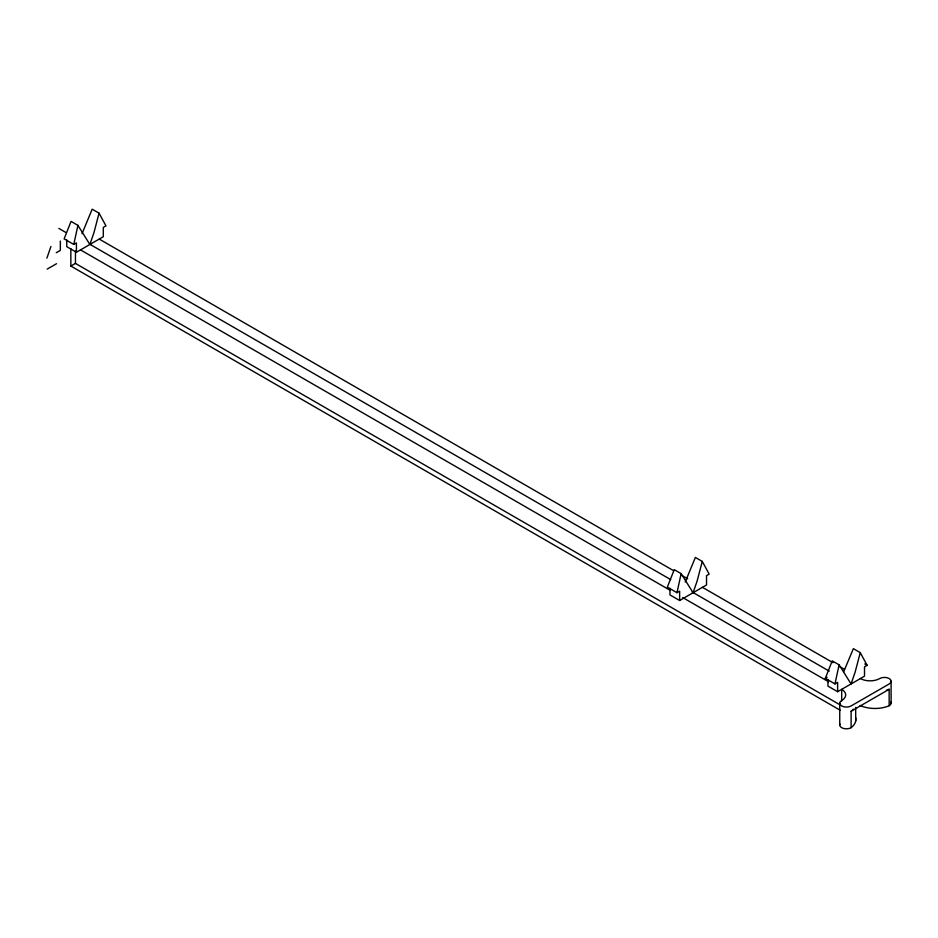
<?xml version="1.0" encoding="UTF-8"?>
<svg xmlns="http://www.w3.org/2000/svg" width="938" height="938" viewBox="0 0 938 938"><rect width="100%" height="100%" fill="white"/><g stroke="black" fill="none" stroke-linecap="round" stroke-linejoin="round"><path stroke-width="1.41" d="M73.785 244.443L77.924 225.366L71.03 221.391L64.136 238.862L73.785 244.443L76.424 242.907L76.424 252.24L66.774 246.659L66.774 239.999M676.99 592.699L681.129 573.622L674.234 569.647L667.34 587.129L676.99 592.699L679.64 591.175L679.64 600.496L669.978 594.927L669.978 588.267M834.972 683.908L839.111 664.843L832.217 660.856L825.323 678.338L834.972 683.908L837.622 682.383L837.622 691.705L827.961 686.135L827.961 679.475M82.016 233.726L92.17 209.186L99.065 213.161L93.906 232.823L89.872 244.478L77.924 225.366M685.221 581.982L695.375 557.442L702.269 561.416L697.11 581.079L693.076 592.734L681.129 573.622M843.649 671.901L853.357 648.65L860.252 652.637L855.093 672.288L851.059 683.943L839.111 664.843M46.9 258.138L50.933 246.483M56.268 252.732L60.349 250.376L60.349 241.054M47.181 269.112L56.55 263.707M76.424 252.24L103.309 236.716L103.309 227.395L105.959 225.859L99.065 213.161M70.854 248.664L70.854 266.064L75.45 263.414L839.956 704.79M679.64 600.496L706.525 584.972L706.525 575.651L709.163 574.126L702.269 561.416M825.323 678.338L827.082 677.318M860.252 652.637L867.146 665.335L864.508 666.859L864.508 676.181L837.622 691.705M839.967 723.972A6.66 3.846 0 0 0 843.074 728.298A6.66 3.846 0 0 0 851.118 727.689L851.118 711.239L889.154 689.278L889.154 705.739A23.802 13.742 0 0 1 860.169 705.517M864.73 663.94L867.146 665.335M99.24 239.073L673.765 570.773M681.375 575.158L687.718 578.828M702.445 587.329L833.026 662.72M839.358 666.379L844.435 669.31M90.06 244.384L670.729 579.625M692.279 592.077L829.204 671.127M58.848 228.415L65.742 232.401M80.527 249.895L670.06 590.26M682.747 597.576L828.547 681.75M70.854 266.064L840.425 710.371M891.1 681.258L891.1 703.019M855.691 707.369L855.691 721.088M841.691 700.956L841.691 689.348A13.648 7.879 0 0 1 841.691 700.498A6.66 3.846 0 0 0 841.691 705.927A6.66 3.846 0 0 0 851.118 705.927L889.154 683.978A6.66 3.846 0 0 0 889.154 678.537A6.66 3.846 0 0 0 879.727 678.537A13.648 7.879 0 0 1 860.427 678.537M839.745 703.207L839.745 724.968M75.45 251.079L75.45 263.414M853.31 709.198A23.802 13.742 0 0 1 851.118 711.239M889.154 689.278A23.802 13.742 0 0 1 886.539 690.262M890.877 702.023A6.66 3.846 0 0 1 889.154 705.739M855.608 717.5A23.802 13.742 0 0 1 851.118 727.689"/></g></svg>
